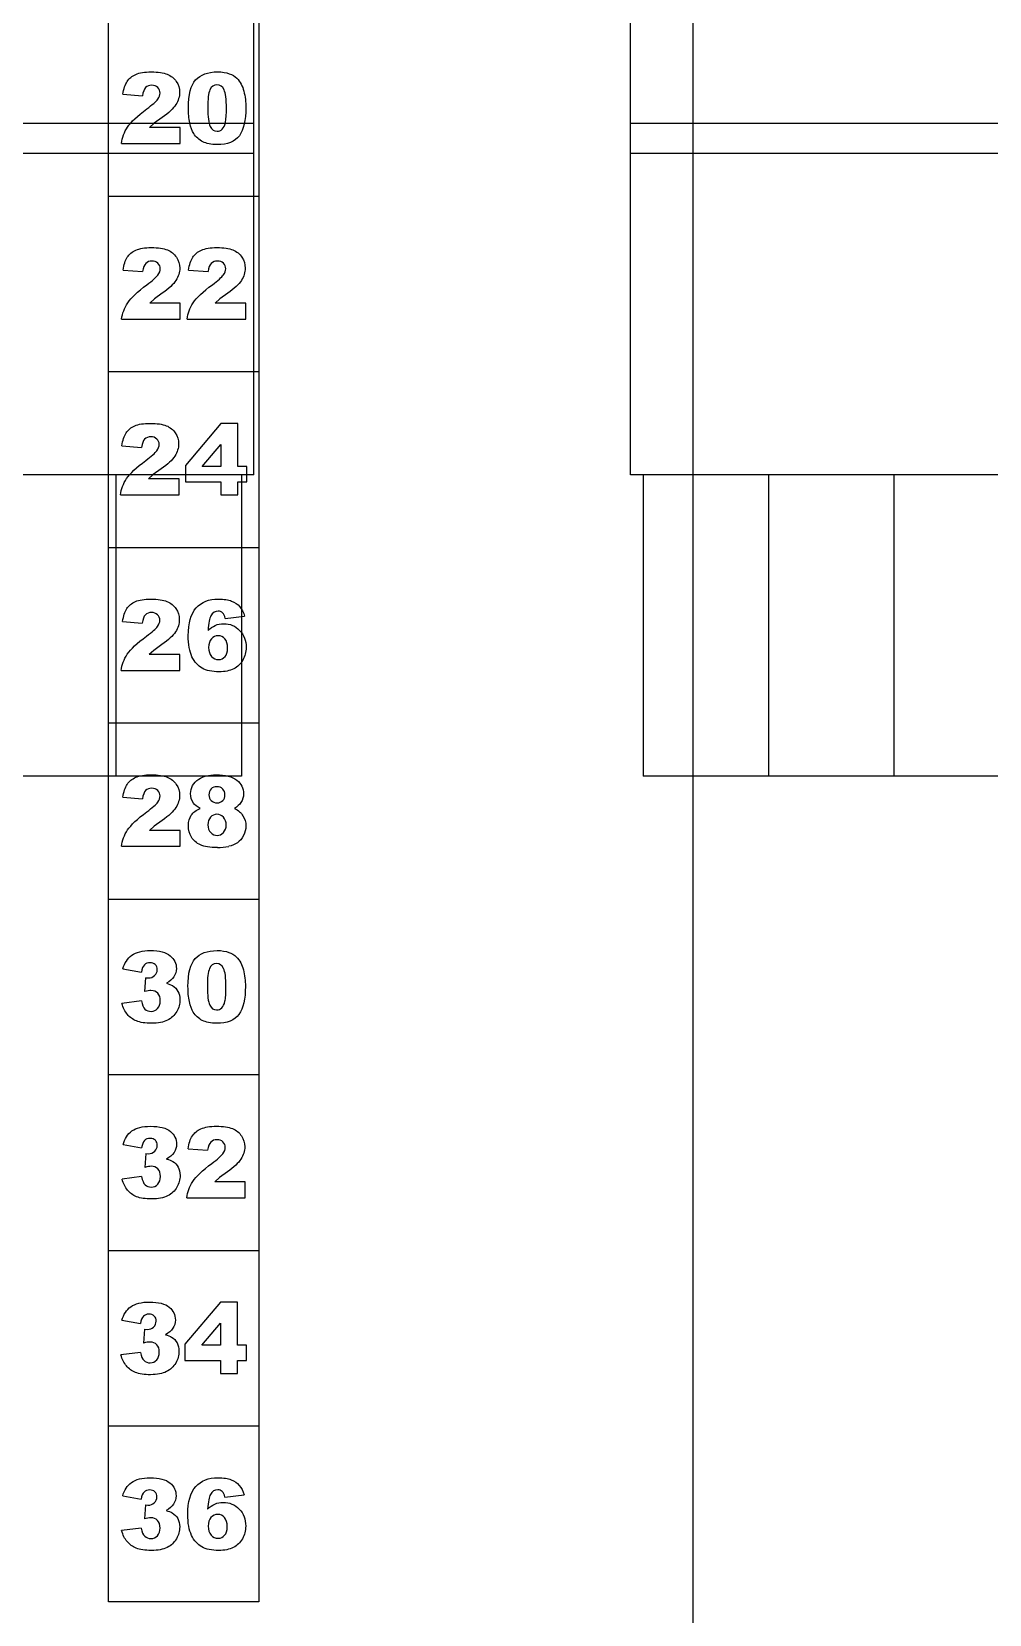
# Model space of a CAD drawing. Header units: millimetres. Extents: x 40 to 522, y -286 to 20.
# Drawn here: x 421.07 to 440.15, y -251 to -219.48 of the extents above; entities that cross this region are included whole.
import ezdxf

# ---------------------------------------------------------------- set-up
doc = ezdxf.new("R2010")
doc.units = ezdxf.units.MM
doc.layers.add('AOMJ712I_002DXF_CONTINUOUS_LINE', color=7, linetype='Continuous')

# ---------------------------------------------------------------- blocks, each defined once
blk = doc.blocks.new('MOD_DOM724i')
at = {"linetype": 'Continuous'}
for p, q in [((111.001, 41.698), (111.001, 127.598)), ((143.501, 41.698), (143.501, 127.598)), ((143.501, 48.698), (111.001, 48.698)), ((143.501, 48.098), (111.001, 48.098)), ((143.501, 41.698), (111.001, 41.698)), ((111.251, 41.698), (111.251, 35.698)), ((113.751, 41.698), (113.751, 35.698)), ((116.251, 41.698), (116.251, 35.698)), ((140.751, 41.698), (140.751, 35.698)), ((143.251, 41.698), (143.251, 35.698)), ((143.251, 35.698), (111.251, 35.698))]:
    blk.add_line(p, q, dxfattribs=at)
blk = doc.blocks.new('MOD_AOM712i')
at = {"layer": 'AOMJ712I_002DXF_CONTINUOUS_LINE', "color": 7, "linetype": 'Continuous'}
blk.add_line((32.25, 6), (32.25, 91.9), dxfattribs=at)
at = {"layer": 'AOMJ712I_002DXF_CONTINUOUS_LINE', "color": 4, "linetype": 'Continuous'}
for p, q in [((20.6, 19.25), (20.6, 82.25)), ((23.6, 82.25), (23.6, 19.25)), ((20.89, 49.277), (21.28, 49.245)), ((21.514, 48.702), (21.421, 48.617)), ((22.028, 48.617), (21.421, 48.617)), ((21.671, 48.816), (21.514, 48.702)), ((22.028, 48.3), (22.028, 48.617)), ((20.861, 48.3), (22.028, 48.3)), ((20.6, 47.25), (23.6, 47.25)), ((20.893, 45.777), (21.283, 45.745)), ((22.197, 45.777), (22.587, 45.745)), ((21.517, 45.202), (21.424, 45.117)), ((22.031, 45.117), (21.424, 45.117)), ((21.674, 45.316), (21.517, 45.202)), ((22.031, 44.8), (22.031, 45.117)), ((22.821, 45.202), (22.728, 45.117)), ((23.336, 45.117), (22.728, 45.117)), ((22.978, 45.316), (22.821, 45.202)), ((23.336, 44.8), (23.336, 45.117)), ((20.864, 44.8), (22.031, 44.8)), ((22.169, 44.8), (23.336, 44.8)), ((23.6, 43.75), (20.6, 43.75)), ((22.843, 42.724), (22.135, 41.882)), ((23.182, 42.724), (22.843, 42.724)), ((23.182, 41.863), (23.182, 42.724)), ((20.87, 42.277), (21.26, 42.245)), ((22.468, 41.863), (22.843, 42.304)), ((22.843, 42.304), (22.843, 41.863)), ((21.494, 41.702), (21.401, 41.617)), ((22.009, 41.617), (21.401, 41.617)), ((21.651, 41.816), (21.494, 41.702)), ((22.009, 41.3), (22.009, 41.617)), ((22.135, 41.882), (22.135, 41.562)), ((22.843, 41.863), (22.468, 41.863)), ((23.358, 41.863), (23.182, 41.863)), ((23.358, 41.562), (23.358, 41.863)), ((20.842, 41.3), (22.009, 41.3)), ((22.135, 41.562), (22.843, 41.562)), ((22.843, 41.562), (22.843, 41.3)), ((22.843, 41.3), (23.182, 41.3)), ((23.182, 41.562), (23.358, 41.562)), ((23.182, 41.3), (23.182, 41.562)), ((20.6, 40.25), (23.6, 40.25)), ((20.884, 38.777), (21.274, 38.745)), ((22.928, 38.837), (23.315, 38.885)), ((21.508, 38.202), (21.415, 38.117)), ((21.665, 38.316), (21.508, 38.202)), ((22.023, 38.117), (21.415, 38.117)), ((22.023, 37.8), (22.023, 38.117)), ((20.856, 37.8), (22.023, 37.8)), ((23.6, 36.75), (20.6, 36.75)), ((20.89, 35.277), (21.28, 35.245)), ((21.514, 34.702), (21.421, 34.617)), ((21.671, 34.816), (21.514, 34.702)), ((22.028, 34.617), (21.421, 34.617)), ((22.028, 34.3), (22.028, 34.617)), ((20.861, 34.3), (22.028, 34.3)), ((20.6, 33.25), (23.6, 33.25)), ((20.891, 31.861), (21.259, 31.795)), ((21.343, 31.682), (21.323, 31.405)), ((21.343, 31.682), (21.393, 31.678)), ((21.259, 31.221), (20.87, 31.17)), ((23.6, 29.75), (20.6, 29.75)), ((20.894, 28.361), (21.262, 28.295)), ((21.346, 28.182), (21.326, 27.905)), ((21.346, 28.182), (21.396, 28.178)), ((22.189, 28.277), (22.578, 28.245)), ((22.97, 27.816), (22.813, 27.702)), ((21.262, 27.721), (20.873, 27.67)), ((22.813, 27.702), (22.72, 27.617)), ((23.327, 27.617), (22.72, 27.617)), ((23.327, 27.3), (23.327, 27.617)), ((22.16, 27.3), (23.327, 27.3)), ((20.6, 26.25), (23.6, 26.25)), ((22.835, 25.224), (22.126, 24.382)), ((23.174, 25.224), (22.835, 25.224)), ((23.174, 24.363), (23.174, 25.224)), ((20.871, 24.861), (21.239, 24.795)), ((21.323, 24.682), (21.303, 24.405)), ((21.323, 24.682), (21.374, 24.678)), ((22.46, 24.363), (22.835, 24.804)), ((22.835, 24.804), (22.835, 24.363)), ((22.126, 24.382), (22.126, 24.062)), ((22.835, 24.363), (22.46, 24.363)), ((23.35, 24.363), (23.174, 24.363)), ((23.35, 24.062), (23.35, 24.363)), ((21.239, 24.221), (20.85, 24.17)), ((22.126, 24.062), (22.835, 24.062)), ((22.835, 24.062), (22.835, 23.8)), ((23.174, 24.062), (23.35, 24.062)), ((23.174, 23.8), (23.174, 24.062)), ((22.835, 23.8), (23.174, 23.8)), ((23.6, 22.75), (20.6, 22.75)), ((20.885, 21.361), (21.253, 21.295)), ((21.337, 21.182), (21.317, 20.905)), ((21.337, 21.182), (21.388, 21.178)), ((22.919, 21.337), (23.306, 21.385)), ((21.253, 20.721), (20.864, 20.67)), ((23.6, 19.25), (20.6, 19.25))]:
    blk.add_line(p, q, dxfattribs=at)
blk.add_arc((22.774, 35.347), 1.071, 270.0061, 282.0044, dxfattribs=at)
for points in [[(20.89, 49.277), (20.905, 49.386), (20.933, 49.472), (20.974, 49.533)], [(20.974, 49.533), (21.014, 49.594), (21.071, 49.642), (21.146, 49.674)], [(21.146, 49.674), (21.22, 49.707), (21.323, 49.724), (21.454, 49.724)], [(21.454, 49.724), (21.591, 49.724), (21.697, 49.708), (21.773, 49.677)], [(21.773, 49.677), (21.85, 49.646), (21.909, 49.598), (21.953, 49.533)], [(21.953, 49.533), (21.997, 49.468), (22.019, 49.396), (22.019, 49.316)], [(22.195, 49.006), (22.195, 49.271), (22.242, 49.457), (22.338, 49.564)], [(22.338, 49.564), (22.433, 49.67), (22.579, 49.724), (22.776, 49.724)], [(22.776, 49.724), (22.87, 49.724), (22.947, 49.711), (23.008, 49.688)], [(23.008, 49.688), (23.068, 49.666), (23.118, 49.635), (23.156, 49.598)], [(23.156, 49.598), (23.194, 49.561), (23.224, 49.521), (23.246, 49.48)], [(21.343, 49.41), (21.311, 49.379), (21.29, 49.324), (21.28, 49.245)], [(21.465, 49.457), (21.415, 49.457), (21.374, 49.441), (21.343, 49.41)], [(21.365, 48.985), (21.478, 49.069), (21.551, 49.134), (21.583, 49.178)], [(21.583, 49.412), (21.552, 49.442), (21.513, 49.457), (21.465, 49.457)], [(21.631, 49.303), (21.631, 49.345), (21.615, 49.381), (21.583, 49.412)], [(21.583, 49.178), (21.615, 49.222), (21.631, 49.263), (21.631, 49.303)], [(22.019, 49.316), (22.019, 49.23), (21.993, 49.149), (21.944, 49.071)], [(22.623, 49.367), (22.595, 49.302), (22.58, 49.18), (22.58, 49.005)], [(22.763, 49.465), (22.698, 49.465), (22.652, 49.432), (22.623, 49.367)], [(22.904, 49.369), (22.873, 49.433), (22.826, 49.465), (22.763, 49.465)], [(22.952, 48.994), (22.952, 49.18), (22.936, 49.305), (22.904, 49.369)], [(23.246, 49.48), (23.268, 49.439), (23.286, 49.392), (23.299, 49.337)], [(23.299, 49.337), (23.325, 49.232), (23.339, 49.123), (23.339, 49.011)], [(20.983, 48.625), (21.05, 48.726), (21.177, 48.846), (21.365, 48.985)], [(21.944, 49.071), (21.894, 48.993), (21.803, 48.908), (21.671, 48.816)], [(22.222, 48.709), (22.203, 48.798), (22.195, 48.897), (22.195, 49.006)], [(22.58, 49.005), (22.58, 48.826), (22.596, 48.704), (22.627, 48.639)], [(22.931, 48.714), (22.944, 48.774), (22.952, 48.867), (22.952, 48.994)], [(23.339, 49.011), (23.339, 48.756), (23.296, 48.57), (23.21, 48.453)], [(20.861, 48.3), (20.875, 48.415), (20.915, 48.523), (20.983, 48.625)], [(22.301, 48.497), (22.267, 48.549), (22.241, 48.619), (22.222, 48.709)], [(22.627, 48.639), (22.659, 48.574), (22.705, 48.542), (22.765, 48.542)], [(22.765, 48.542), (22.804, 48.542), (22.838, 48.555), (22.867, 48.583)], [(22.867, 48.583), (22.895, 48.61), (22.917, 48.654), (22.931, 48.714)], [(22.48, 48.332), (22.408, 48.37), (22.347, 48.425), (22.301, 48.497)], [(22.766, 48.276), (22.647, 48.276), (22.553, 48.295), (22.48, 48.332)], [(23.21, 48.453), (23.124, 48.334), (22.976, 48.276), (22.766, 48.276)], [(20.893, 45.777), (20.908, 45.886), (20.936, 45.972), (20.977, 46.033)], [(20.977, 46.033), (21.017, 46.094), (21.074, 46.142), (21.149, 46.174)], [(21.149, 46.174), (21.223, 46.207), (21.326, 46.224), (21.457, 46.224)], [(21.457, 46.224), (21.594, 46.224), (21.7, 46.208), (21.776, 46.177)], [(21.776, 46.177), (21.853, 46.146), (21.912, 46.098), (21.956, 46.033)], [(21.956, 46.033), (22, 45.968), (22.022, 45.896), (22.022, 45.816)], [(22.197, 45.777), (22.213, 45.886), (22.24, 45.972), (22.281, 46.033)], [(22.281, 46.033), (22.322, 46.094), (22.379, 46.142), (22.453, 46.174)], [(22.453, 46.174), (22.528, 46.207), (22.63, 46.224), (22.762, 46.224)], [(22.762, 46.224), (22.898, 46.224), (23.004, 46.208), (23.081, 46.177)], [(23.081, 46.177), (23.157, 46.146), (23.216, 46.098), (23.26, 46.033)], [(23.26, 46.033), (23.304, 45.968), (23.326, 45.896), (23.326, 45.816)], [(21.346, 45.91), (21.314, 45.879), (21.293, 45.824), (21.283, 45.745)], [(21.468, 45.957), (21.418, 45.957), (21.377, 45.941), (21.346, 45.91)], [(21.586, 45.912), (21.555, 45.942), (21.516, 45.957), (21.468, 45.957)], [(21.634, 45.803), (21.634, 45.845), (21.618, 45.881), (21.586, 45.912)], [(21.586, 45.678), (21.618, 45.722), (21.634, 45.763), (21.634, 45.803)], [(22.022, 45.816), (22.022, 45.73), (21.996, 45.649), (21.946, 45.571)], [(22.65, 45.91), (22.619, 45.879), (22.598, 45.824), (22.587, 45.745)], [(22.772, 45.957), (22.723, 45.957), (22.682, 45.941), (22.65, 45.91)], [(22.891, 45.912), (22.859, 45.942), (22.82, 45.957), (22.772, 45.957)], [(22.89, 45.678), (22.922, 45.722), (22.938, 45.763), (22.938, 45.803)], [(22.938, 45.803), (22.938, 45.845), (22.922, 45.881), (22.891, 45.912)], [(23.326, 45.816), (23.326, 45.73), (23.3, 45.649), (23.251, 45.571)], [(20.986, 45.125), (21.053, 45.226), (21.18, 45.346), (21.368, 45.485)], [(21.368, 45.485), (21.481, 45.569), (21.554, 45.634), (21.586, 45.678)], [(21.946, 45.571), (21.897, 45.493), (21.806, 45.408), (21.674, 45.316)], [(22.29, 45.125), (22.358, 45.226), (22.485, 45.346), (22.672, 45.485)], [(22.672, 45.485), (22.786, 45.569), (22.858, 45.634), (22.89, 45.678)], [(23.251, 45.571), (23.201, 45.493), (23.11, 45.408), (22.978, 45.316)], [(20.864, 44.8), (20.878, 44.915), (20.918, 45.023), (20.986, 45.125)], [(22.169, 44.8), (22.182, 44.915), (22.222, 45.023), (22.29, 45.125)], [(20.954, 42.533), (20.995, 42.594), (21.052, 42.642), (21.126, 42.674)], [(21.126, 42.674), (21.201, 42.707), (21.303, 42.724), (21.435, 42.724)], [(21.435, 42.724), (21.571, 42.724), (21.677, 42.708), (21.754, 42.677)], [(21.754, 42.677), (21.83, 42.646), (21.889, 42.598), (21.933, 42.533)], [(20.87, 42.277), (20.886, 42.386), (20.913, 42.472), (20.954, 42.533)], [(21.323, 42.41), (21.292, 42.379), (21.271, 42.324), (21.26, 42.245)], [(21.445, 42.457), (21.396, 42.457), (21.355, 42.441), (21.323, 42.41)], [(21.564, 42.412), (21.532, 42.442), (21.493, 42.457), (21.445, 42.457)], [(21.563, 42.178), (21.595, 42.222), (21.612, 42.263), (21.612, 42.303)], [(21.612, 42.303), (21.612, 42.345), (21.595, 42.381), (21.564, 42.412)], [(21.999, 42.316), (21.999, 42.23), (21.973, 42.149), (21.924, 42.071)], [(21.933, 42.533), (21.977, 42.468), (21.999, 42.396), (21.999, 42.316)], [(20.963, 41.625), (21.031, 41.726), (21.158, 41.846), (21.345, 41.985)], [(21.345, 41.985), (21.459, 42.069), (21.531, 42.134), (21.563, 42.178)], [(21.924, 42.071), (21.874, 41.993), (21.783, 41.908), (21.651, 41.816)], [(20.842, 41.3), (20.855, 41.415), (20.895, 41.523), (20.963, 41.625)], [(20.968, 39.033), (21.008, 39.094), (21.066, 39.142), (21.14, 39.174)], [(21.14, 39.174), (21.215, 39.207), (21.317, 39.224), (21.449, 39.224)], [(21.449, 39.224), (21.585, 39.224), (21.691, 39.208), (21.768, 39.177)], [(21.768, 39.177), (21.844, 39.146), (21.903, 39.098), (21.947, 39.033)], [(22.35, 39.047), (22.456, 39.165), (22.603, 39.224), (22.792, 39.224)], [(22.792, 39.224), (22.903, 39.224), (22.991, 39.211), (23.056, 39.185)], [(23.056, 39.185), (23.121, 39.159), (23.174, 39.122), (23.217, 39.072)], [(20.884, 38.777), (20.9, 38.886), (20.927, 38.972), (20.968, 39.033)], [(21.337, 38.91), (21.305, 38.879), (21.284, 38.824), (21.274, 38.745)], [(21.459, 38.957), (21.41, 38.957), (21.368, 38.941), (21.337, 38.91)], [(21.578, 38.912), (21.546, 38.942), (21.507, 38.957), (21.459, 38.957)], [(21.577, 38.678), (21.609, 38.722), (21.625, 38.763), (21.625, 38.803)], [(21.625, 38.803), (21.625, 38.845), (21.609, 38.881), (21.578, 38.912)], [(22.013, 38.816), (22.013, 38.73), (21.987, 38.649), (21.938, 38.571)], [(21.947, 39.033), (21.991, 38.968), (22.013, 38.896), (22.013, 38.816)], [(22.191, 38.492), (22.191, 38.744), (22.243, 38.93), (22.35, 39.047)], [(22.641, 38.89), (22.616, 38.844), (22.597, 38.745), (22.585, 38.595)], [(22.789, 38.985), (22.726, 38.985), (22.676, 38.953), (22.641, 38.89)], [(22.876, 38.951), (22.853, 38.974), (22.823, 38.985), (22.789, 38.985)], [(22.928, 38.837), (22.917, 38.891), (22.9, 38.929), (22.876, 38.951)], [(23.217, 39.072), (23.259, 39.022), (23.292, 38.959), (23.315, 38.885)], [(20.977, 38.125), (21.045, 38.226), (21.172, 38.346), (21.359, 38.485)], [(21.359, 38.485), (21.473, 38.569), (21.545, 38.634), (21.577, 38.678)], [(21.938, 38.571), (21.888, 38.493), (21.797, 38.408), (21.665, 38.316)], [(22.266, 38.076), (22.216, 38.181), (22.191, 38.32), (22.191, 38.492)], [(22.585, 38.595), (22.631, 38.642), (22.679, 38.677), (22.728, 38.7)], [(22.789, 38.493), (22.735, 38.493), (22.689, 38.473), (22.653, 38.433)], [(22.728, 38.7), (22.777, 38.723), (22.833, 38.734), (22.898, 38.734)], [(22.922, 38.431), (22.886, 38.472), (22.842, 38.493), (22.789, 38.493)], [(22.898, 38.734), (23.023, 38.734), (23.129, 38.689), (23.214, 38.6)], [(23.214, 38.6), (23.3, 38.511), (23.344, 38.398), (23.344, 38.261)], [(22.653, 38.433), (22.617, 38.393), (22.598, 38.336), (22.598, 38.261)], [(22.598, 38.261), (22.598, 38.185), (22.618, 38.126), (22.656, 38.083)], [(22.976, 38.251), (22.976, 38.329), (22.958, 38.389), (22.922, 38.431)], [(22.924, 38.077), (22.959, 38.115), (22.976, 38.173), (22.976, 38.251)], [(23.344, 38.261), (23.344, 38.169), (23.322, 38.085), (23.278, 38.008)], [(20.856, 37.8), (20.869, 37.915), (20.909, 38.023), (20.977, 38.125)], [(22.469, 37.848), (22.385, 37.895), (22.317, 37.971), (22.266, 38.076)], [(22.807, 37.776), (22.666, 37.776), (22.554, 37.8), (22.469, 37.848)], [(22.656, 38.083), (22.694, 38.04), (22.741, 38.019), (22.796, 38.019)], [(22.796, 38.019), (22.847, 38.019), (22.89, 38.038), (22.924, 38.077)], [(23.097, 37.835), (23.02, 37.796), (22.923, 37.776), (22.807, 37.776)], [(23.278, 38.008), (23.235, 37.932), (23.174, 37.874), (23.097, 37.835)], [(20.974, 35.533), (21.014, 35.594), (21.071, 35.642), (21.146, 35.674)], [(21.146, 35.674), (21.22, 35.707), (21.323, 35.724), (21.454, 35.724)], [(21.454, 35.724), (21.591, 35.724), (21.697, 35.708), (21.773, 35.677)], [(21.773, 35.677), (21.85, 35.646), (21.909, 35.598), (21.953, 35.533)], [(22.238, 35.35), (22.238, 35.467), (22.292, 35.563), (22.403, 35.638)], [(22.403, 35.638), (22.489, 35.695), (22.602, 35.724), (22.744, 35.724)], [(22.744, 35.724), (22.931, 35.724), (23.068, 35.688), (23.158, 35.617)], [(20.89, 35.277), (20.905, 35.386), (20.933, 35.472), (20.974, 35.533)], [(21.343, 35.41), (21.311, 35.379), (21.29, 35.324), (21.28, 35.245)], [(21.465, 35.457), (21.415, 35.457), (21.374, 35.441), (21.343, 35.41)], [(21.583, 35.412), (21.552, 35.442), (21.513, 35.457), (21.465, 35.457)], [(21.631, 35.303), (21.631, 35.345), (21.615, 35.381), (21.583, 35.412)], [(22.019, 35.316), (22.019, 35.23), (21.993, 35.149), (21.944, 35.071)], [(21.953, 35.533), (21.997, 35.468), (22.019, 35.396), (22.019, 35.316)], [(22.295, 35.161), (22.257, 35.216), (22.238, 35.279), (22.238, 35.35)], [(22.647, 35.442), (22.618, 35.413), (22.603, 35.374), (22.603, 35.328)], [(22.603, 35.328), (22.603, 35.279), (22.618, 35.24), (22.648, 35.21)], [(22.763, 35.487), (22.715, 35.487), (22.677, 35.472), (22.647, 35.442)], [(22.877, 35.441), (22.847, 35.472), (22.809, 35.487), (22.763, 35.487)], [(22.922, 35.324), (22.922, 35.371), (22.907, 35.411), (22.877, 35.441)], [(22.88, 35.21), (22.908, 35.239), (22.922, 35.277), (22.922, 35.324)], [(23.158, 35.617), (23.248, 35.545), (23.293, 35.456), (23.293, 35.348)], [(23.293, 35.348), (23.293, 35.285), (23.275, 35.225), (23.239, 35.171)], [(21.365, 34.985), (21.478, 35.069), (21.551, 35.134), (21.583, 35.178)], [(21.583, 35.178), (21.615, 35.222), (21.631, 35.263), (21.631, 35.303)], [(21.944, 35.071), (21.894, 34.993), (21.803, 34.908), (21.671, 34.816)], [(22.252, 34.92), (22.29, 34.977), (22.348, 35.021), (22.429, 35.053)], [(22.429, 35.053), (22.367, 35.085), (22.323, 35.121), (22.295, 35.161)], [(22.648, 35.21), (22.679, 35.18), (22.719, 35.166), (22.769, 35.166)], [(22.769, 35.166), (22.813, 35.166), (22.851, 35.18), (22.88, 35.21)], [(23.239, 35.171), (23.213, 35.13), (23.171, 35.091), (23.113, 35.053)], [(23.113, 35.053), (23.189, 35.016), (23.245, 34.968), (23.282, 34.908)], [(20.983, 34.625), (21.05, 34.726), (21.177, 34.846), (21.365, 34.985)], [(22.195, 34.712), (22.195, 34.794), (22.214, 34.862), (22.252, 34.92)], [(22.255, 34.483), (22.215, 34.551), (22.195, 34.628), (22.195, 34.712)], [(22.636, 34.88), (22.599, 34.841), (22.582, 34.79), (22.582, 34.725)], [(22.582, 34.725), (22.582, 34.663), (22.6, 34.612), (22.638, 34.573)], [(22.763, 34.937), (22.714, 34.937), (22.672, 34.918), (22.636, 34.88)], [(22.891, 34.878), (22.854, 34.917), (22.811, 34.937), (22.763, 34.937)], [(22.948, 34.726), (22.948, 34.787), (22.929, 34.838), (22.891, 34.878)], [(22.892, 34.574), (22.929, 34.614), (22.948, 34.665), (22.948, 34.726)], [(23.282, 34.908), (23.32, 34.848), (23.339, 34.782), (23.339, 34.71)], [(23.339, 34.71), (23.339, 34.639), (23.322, 34.574), (23.29, 34.513)], [(20.861, 34.3), (20.875, 34.415), (20.915, 34.523), (20.983, 34.625)], [(22.434, 34.329), (22.356, 34.363), (22.296, 34.415), (22.255, 34.483)], [(22.638, 34.573), (22.676, 34.534), (22.719, 34.515), (22.768, 34.515)], [(22.768, 34.515), (22.813, 34.515), (22.855, 34.534), (22.892, 34.574)], [(23.172, 34.372), (23.125, 34.339), (23.066, 34.314), (22.997, 34.3)], [(23.29, 34.513), (23.257, 34.452), (23.218, 34.405), (23.172, 34.372)], [(22.774, 34.276), (22.625, 34.276), (22.513, 34.294), (22.434, 34.329)], [(21.067, 32.13), (21.154, 32.192), (21.277, 32.224), (21.436, 32.224)], [(21.436, 32.224), (21.619, 32.224), (21.75, 32.189), (21.832, 32.121)], [(22.329, 32.064), (22.425, 32.17), (22.571, 32.224), (22.768, 32.224)], [(22.768, 32.224), (22.861, 32.224), (22.938, 32.211), (23, 32.188)], [(23, 32.188), (23.06, 32.166), (23.109, 32.135), (23.148, 32.098)], [(20.891, 31.861), (20.922, 31.977), (20.98, 32.067), (21.067, 32.13)], [(21.317, 31.94), (21.288, 31.913), (21.268, 31.864), (21.259, 31.795)], [(21.429, 31.982), (21.383, 31.982), (21.346, 31.968), (21.317, 31.94)], [(21.533, 31.944), (21.508, 31.969), (21.473, 31.982), (21.429, 31.982)], [(21.52, 31.726), (21.555, 31.759), (21.572, 31.797), (21.572, 31.842)], [(21.572, 31.842), (21.572, 31.884), (21.559, 31.918), (21.533, 31.944)], [(21.832, 32.121), (21.914, 32.053), (21.955, 31.968), (21.955, 31.865)], [(21.955, 31.865), (21.955, 31.804), (21.938, 31.749), (21.905, 31.701)], [(22.186, 31.506), (22.186, 31.771), (22.234, 31.957), (22.329, 32.064)], [(22.615, 31.867), (22.586, 31.802), (22.572, 31.68), (22.572, 31.505)], [(22.754, 31.965), (22.689, 31.965), (22.643, 31.932), (22.615, 31.867)], [(22.895, 31.869), (22.864, 31.933), (22.817, 31.965), (22.754, 31.965)], [(22.943, 31.494), (22.943, 31.68), (22.927, 31.805), (22.895, 31.869)], [(23.148, 32.098), (23.186, 32.061), (23.215, 32.021), (23.237, 31.98)], [(23.237, 31.98), (23.259, 31.939), (23.277, 31.892), (23.291, 31.837)], [(23.291, 31.837), (23.317, 31.732), (23.33, 31.623), (23.33, 31.511)], [(21.393, 31.678), (21.444, 31.678), (21.486, 31.694), (21.52, 31.726)], [(21.905, 31.701), (21.872, 31.651), (21.822, 31.608), (21.755, 31.572)], [(21.755, 31.572), (21.809, 31.558), (21.851, 31.542), (21.879, 31.525)], [(21.879, 31.525), (21.925, 31.496), (21.962, 31.458), (21.987, 31.411)], [(21.259, 31.221), (21.274, 31.143), (21.297, 31.088), (21.329, 31.058)], [(21.449, 31.427), (21.418, 31.427), (21.376, 31.42), (21.323, 31.405)], [(21.584, 31.374), (21.551, 31.409), (21.506, 31.427), (21.449, 31.427)], [(21.582, 31.07), (21.617, 31.108), (21.635, 31.159), (21.635, 31.223)], [(21.635, 31.223), (21.635, 31.288), (21.618, 31.338), (21.584, 31.374)], [(22.026, 31.244), (22.026, 31.162), (22.005, 31.084), (21.962, 31.009)], [(21.987, 31.411), (22.013, 31.364), (22.026, 31.309), (22.026, 31.244)], [(22.214, 31.209), (22.195, 31.298), (22.186, 31.397), (22.186, 31.506)], [(22.292, 30.997), (22.259, 31.049), (22.233, 31.119), (22.214, 31.209)], [(22.572, 31.505), (22.572, 31.326), (22.587, 31.204), (22.619, 31.139)], [(22.858, 31.083), (22.887, 31.11), (22.909, 31.154), (22.922, 31.214)], [(22.922, 31.214), (22.936, 31.274), (22.943, 31.367), (22.943, 31.494)], [(23.33, 31.511), (23.33, 31.256), (23.287, 31.07), (23.201, 30.953)], [(20.979, 30.952), (20.931, 31.009), (20.895, 31.082), (20.87, 31.17)], [(21.16, 30.821), (21.087, 30.851), (21.027, 30.895), (20.979, 30.952)], [(21.329, 31.058), (21.362, 31.027), (21.403, 31.013), (21.453, 31.013)], [(21.453, 31.013), (21.504, 31.013), (21.548, 31.032), (21.582, 31.07)], [(21.962, 31.009), (21.92, 30.935), (21.858, 30.876), (21.778, 30.837)], [(22.471, 30.832), (22.399, 30.87), (22.339, 30.925), (22.292, 30.997)], [(22.619, 31.139), (22.65, 31.074), (22.696, 31.042), (22.756, 31.042)], [(22.756, 31.042), (22.795, 31.042), (22.83, 31.055), (22.858, 31.083)], [(23.201, 30.953), (23.115, 30.834), (22.967, 30.776), (22.757, 30.776)], [(21.462, 30.776), (21.334, 30.776), (21.234, 30.791), (21.16, 30.821)], [(21.778, 30.837), (21.698, 30.797), (21.592, 30.776), (21.462, 30.776)], [(22.757, 30.776), (22.639, 30.776), (22.544, 30.795), (22.471, 30.832)], [(21.07, 28.63), (21.156, 28.692), (21.28, 28.724), (21.439, 28.724)], [(21.439, 28.724), (21.622, 28.724), (21.753, 28.689), (21.835, 28.621)], [(22.445, 28.674), (22.519, 28.707), (22.621, 28.724), (22.753, 28.724)], [(22.753, 28.724), (22.89, 28.724), (22.996, 28.708), (23.072, 28.677)], [(20.894, 28.361), (20.924, 28.477), (20.983, 28.567), (21.07, 28.63)], [(21.32, 28.44), (21.291, 28.413), (21.271, 28.364), (21.262, 28.295)], [(21.432, 28.482), (21.386, 28.482), (21.348, 28.468), (21.32, 28.44)], [(21.536, 28.444), (21.511, 28.469), (21.475, 28.482), (21.432, 28.482)], [(21.575, 28.342), (21.575, 28.384), (21.561, 28.418), (21.536, 28.444)], [(21.835, 28.621), (21.917, 28.553), (21.958, 28.468), (21.958, 28.365)], [(22.189, 28.277), (22.204, 28.386), (22.232, 28.472), (22.273, 28.533)], [(22.273, 28.533), (22.313, 28.594), (22.37, 28.642), (22.445, 28.674)], [(22.642, 28.41), (22.61, 28.379), (22.589, 28.324), (22.578, 28.245)], [(22.764, 28.457), (22.714, 28.457), (22.673, 28.441), (22.642, 28.41)], [(22.882, 28.412), (22.851, 28.442), (22.811, 28.457), (22.764, 28.457)], [(22.93, 28.303), (22.93, 28.345), (22.914, 28.381), (22.882, 28.412)], [(23.072, 28.677), (23.149, 28.646), (23.208, 28.598), (23.252, 28.533)], [(23.252, 28.533), (23.296, 28.468), (23.318, 28.396), (23.318, 28.316)], [(21.396, 28.178), (21.447, 28.178), (21.489, 28.194), (21.523, 28.226)], [(21.523, 28.226), (21.558, 28.259), (21.575, 28.297), (21.575, 28.342)], [(21.908, 28.201), (21.875, 28.151), (21.825, 28.108), (21.758, 28.072)], [(21.758, 28.072), (21.812, 28.058), (21.854, 28.042), (21.882, 28.025)], [(21.958, 28.365), (21.958, 28.304), (21.941, 28.249), (21.908, 28.201)], [(22.663, 27.985), (22.777, 28.069), (22.85, 28.134), (22.882, 28.178)], [(22.882, 28.178), (22.914, 28.222), (22.93, 28.263), (22.93, 28.303)], [(23.242, 28.071), (23.192, 27.993), (23.102, 27.908), (22.97, 27.816)], [(23.318, 28.316), (23.318, 28.23), (23.292, 28.149), (23.242, 28.071)], [(21.452, 27.927), (21.421, 27.927), (21.379, 27.92), (21.326, 27.905)], [(21.587, 27.874), (21.554, 27.909), (21.509, 27.927), (21.452, 27.927)], [(21.638, 27.723), (21.638, 27.788), (21.621, 27.838), (21.587, 27.874)], [(21.882, 28.025), (21.928, 27.996), (21.964, 27.958), (21.99, 27.911)], [(22.029, 27.744), (22.029, 27.662), (22.007, 27.584), (21.965, 27.509)], [(21.99, 27.911), (22.016, 27.864), (22.029, 27.809), (22.029, 27.744)], [(22.281, 27.625), (22.349, 27.726), (22.476, 27.846), (22.663, 27.985)], [(20.982, 27.452), (20.934, 27.509), (20.898, 27.582), (20.873, 27.67)], [(21.163, 27.321), (21.09, 27.351), (21.029, 27.395), (20.982, 27.452)], [(21.262, 27.721), (21.277, 27.643), (21.3, 27.588), (21.332, 27.558)], [(21.332, 27.558), (21.365, 27.527), (21.406, 27.513), (21.455, 27.513)], [(21.455, 27.513), (21.507, 27.513), (21.551, 27.532), (21.585, 27.57)], [(21.585, 27.57), (21.62, 27.608), (21.638, 27.659), (21.638, 27.723)], [(21.965, 27.509), (21.922, 27.435), (21.861, 27.376), (21.781, 27.337)], [(22.16, 27.3), (22.174, 27.415), (22.214, 27.523), (22.281, 27.625)], [(21.465, 27.276), (21.337, 27.276), (21.237, 27.291), (21.163, 27.321)], [(21.781, 27.337), (21.701, 27.297), (21.595, 27.276), (21.465, 27.276)], [(21.047, 25.13), (21.134, 25.192), (21.257, 25.224), (21.417, 25.224)], [(21.417, 25.224), (21.599, 25.224), (21.731, 25.189), (21.813, 25.121)], [(20.871, 24.861), (20.902, 24.977), (20.96, 25.067), (21.047, 25.13)], [(21.297, 24.94), (21.269, 24.913), (21.249, 24.864), (21.239, 24.795)], [(21.409, 24.982), (21.363, 24.982), (21.326, 24.968), (21.297, 24.94)], [(21.514, 24.944), (21.488, 24.969), (21.453, 24.982), (21.409, 24.982)], [(21.552, 24.842), (21.552, 24.884), (21.539, 24.918), (21.514, 24.944)], [(21.813, 25.121), (21.894, 25.053), (21.935, 24.968), (21.935, 24.865)], [(21.374, 24.678), (21.424, 24.678), (21.466, 24.694), (21.501, 24.726)], [(21.501, 24.726), (21.535, 24.759), (21.552, 24.797), (21.552, 24.842)], [(21.885, 24.701), (21.852, 24.651), (21.803, 24.608), (21.736, 24.572)], [(21.935, 24.865), (21.935, 24.804), (21.918, 24.749), (21.885, 24.701)], [(21.429, 24.427), (21.399, 24.427), (21.357, 24.42), (21.303, 24.405)], [(21.564, 24.374), (21.531, 24.409), (21.486, 24.427), (21.429, 24.427)], [(21.615, 24.223), (21.615, 24.288), (21.598, 24.338), (21.564, 24.374)], [(21.736, 24.572), (21.789, 24.558), (21.831, 24.542), (21.86, 24.525)], [(21.86, 24.525), (21.906, 24.496), (21.942, 24.458), (21.968, 24.411)], [(21.968, 24.411), (21.994, 24.364), (22.007, 24.309), (22.007, 24.244)], [(20.959, 23.952), (20.912, 24.009), (20.875, 24.082), (20.85, 24.17)], [(21.239, 24.221), (21.254, 24.143), (21.277, 24.088), (21.31, 24.058)], [(21.31, 24.058), (21.342, 24.027), (21.383, 24.013), (21.433, 24.013)], [(21.433, 24.013), (21.485, 24.013), (21.528, 24.032), (21.563, 24.07)], [(21.563, 24.07), (21.597, 24.108), (21.615, 24.159), (21.615, 24.223)], [(21.943, 24.009), (21.9, 23.935), (21.839, 23.876), (21.758, 23.837)], [(22.007, 24.244), (22.007, 24.162), (21.985, 24.084), (21.943, 24.009)], [(21.141, 23.821), (21.067, 23.851), (21.007, 23.895), (20.959, 23.952)], [(21.442, 23.776), (21.315, 23.776), (21.214, 23.791), (21.141, 23.821)], [(21.758, 23.837), (21.678, 23.797), (21.572, 23.776), (21.442, 23.776)], [(20.885, 21.361), (20.916, 21.477), (20.974, 21.567), (21.061, 21.63)], [(21.061, 21.63), (21.148, 21.692), (21.271, 21.724), (21.431, 21.724)], [(21.311, 21.44), (21.283, 21.413), (21.262, 21.364), (21.253, 21.295)], [(21.423, 21.482), (21.377, 21.482), (21.34, 21.468), (21.311, 21.44)], [(21.527, 21.444), (21.502, 21.469), (21.467, 21.482), (21.423, 21.482)], [(21.431, 21.724), (21.613, 21.724), (21.745, 21.689), (21.826, 21.621)], [(21.566, 21.342), (21.566, 21.384), (21.553, 21.418), (21.527, 21.444)], [(21.826, 21.621), (21.908, 21.553), (21.949, 21.468), (21.949, 21.365)], [(22.182, 20.992), (22.182, 21.244), (22.235, 21.43), (22.341, 21.547)], [(22.341, 21.547), (22.448, 21.665), (22.595, 21.724), (22.784, 21.724)], [(22.78, 21.485), (22.717, 21.485), (22.667, 21.453), (22.633, 21.39)], [(22.868, 21.451), (22.844, 21.474), (22.814, 21.485), (22.78, 21.485)], [(22.784, 21.724), (22.895, 21.724), (22.982, 21.711), (23.047, 21.685)], [(22.919, 21.337), (22.909, 21.391), (22.892, 21.429), (22.868, 21.451)], [(23.047, 21.685), (23.112, 21.659), (23.166, 21.622), (23.208, 21.572)], [(23.208, 21.572), (23.251, 21.522), (23.283, 21.459), (23.306, 21.385)], [(21.388, 21.178), (21.438, 21.178), (21.48, 21.194), (21.515, 21.226)], [(21.515, 21.226), (21.549, 21.259), (21.566, 21.297), (21.566, 21.342)], [(21.899, 21.201), (21.866, 21.151), (21.816, 21.108), (21.75, 21.072)], [(21.949, 21.365), (21.949, 21.304), (21.932, 21.249), (21.899, 21.201)], [(22.633, 21.39), (22.607, 21.344), (22.588, 21.245), (22.577, 21.095)], [(22.577, 21.095), (22.622, 21.142), (22.67, 21.177), (22.72, 21.2)], [(22.72, 21.2), (22.768, 21.223), (22.825, 21.234), (22.89, 21.234)], [(22.89, 21.234), (23.014, 21.234), (23.12, 21.189), (23.206, 21.1)], [(21.443, 20.927), (21.412, 20.927), (21.37, 20.92), (21.317, 20.905)], [(21.578, 20.874), (21.545, 20.909), (21.5, 20.927), (21.443, 20.927)], [(21.629, 20.723), (21.629, 20.788), (21.612, 20.838), (21.578, 20.874)], [(21.75, 21.072), (21.803, 21.058), (21.845, 21.042), (21.873, 21.025)], [(21.873, 21.025), (21.92, 20.996), (21.956, 20.958), (21.982, 20.911)], [(21.982, 20.911), (22.007, 20.864), (22.021, 20.809), (22.021, 20.744)], [(22.258, 20.576), (22.207, 20.681), (22.182, 20.82), (22.182, 20.992)], [(22.644, 20.933), (22.608, 20.893), (22.59, 20.836), (22.59, 20.761)], [(22.781, 20.993), (22.726, 20.993), (22.681, 20.973), (22.644, 20.933)], [(22.913, 20.931), (22.877, 20.972), (22.833, 20.993), (22.781, 20.993)], [(22.967, 20.751), (22.967, 20.829), (22.949, 20.889), (22.913, 20.931)], [(23.206, 21.1), (23.292, 21.011), (23.336, 20.898), (23.336, 20.761)], [(20.973, 20.452), (20.925, 20.509), (20.889, 20.582), (20.864, 20.67)], [(21.253, 20.721), (21.268, 20.643), (21.291, 20.588), (21.324, 20.558)], [(21.324, 20.558), (21.356, 20.527), (21.397, 20.513), (21.447, 20.513)], [(21.447, 20.513), (21.498, 20.513), (21.542, 20.532), (21.577, 20.57)], [(21.577, 20.57), (21.611, 20.608), (21.629, 20.659), (21.629, 20.723)], [(21.956, 20.509), (21.914, 20.435), (21.853, 20.376), (21.772, 20.337)], [(22.021, 20.744), (22.021, 20.662), (21.999, 20.584), (21.956, 20.509)], [(22.461, 20.348), (22.376, 20.395), (22.308, 20.471), (22.258, 20.576)], [(22.59, 20.761), (22.59, 20.685), (22.609, 20.626), (22.647, 20.583)], [(22.647, 20.583), (22.685, 20.54), (22.732, 20.519), (22.788, 20.519)], [(22.788, 20.519), (22.838, 20.519), (22.881, 20.538), (22.916, 20.577)], [(22.916, 20.577), (22.95, 20.615), (22.967, 20.673), (22.967, 20.751)], [(23.27, 20.508), (23.226, 20.432), (23.166, 20.374), (23.088, 20.335)], [(23.336, 20.761), (23.336, 20.669), (23.314, 20.585), (23.27, 20.508)], [(21.155, 20.321), (21.081, 20.351), (21.021, 20.395), (20.973, 20.452)], [(21.456, 20.276), (21.328, 20.276), (21.228, 20.291), (21.155, 20.321)], [(21.772, 20.337), (21.692, 20.297), (21.586, 20.276), (21.456, 20.276)], [(22.798, 20.276), (22.658, 20.276), (22.545, 20.3), (22.461, 20.348)], [(23.088, 20.335), (23.011, 20.296), (22.915, 20.276), (22.798, 20.276)]]:
    blk.add_open_spline(points, degree=3, dxfattribs=at)

msp = doc.modelspace()

# ---------------------------------------------------------------- block references
for name, p in [('MOD_DOM724i', (282, -270)), ('MOD_DOM724i', (322, -270)), ('MOD_AOM712i', (402, -270))]:
    msp.add_blockref(name, p)

doc.saveas('drawing.dxf')
